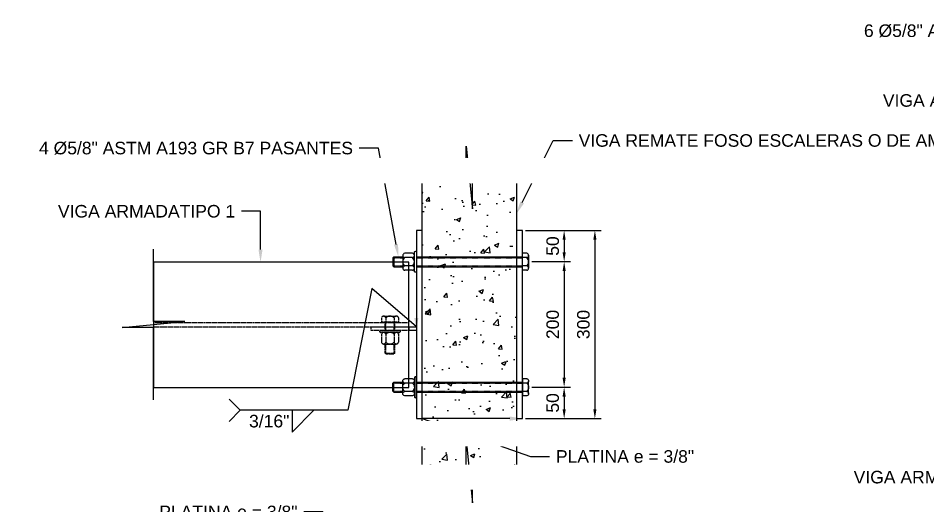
# Model space of a CAD drawing. Header units: millimetres. Extents: x -241278 to 318497, y -110515 to 29234.
# Drawn here: x -29322 to -27872, y -42114 to -41336 of the extents above; entities that cross this region are included whole.
import ezdxf
from ezdxf import colors
from ezdxf.entities.mleader import LeaderData, LeaderLine
from ezdxf.enums import TextEntityAlignment as Align
from ezdxf.math import Vec2, Vec3

# ---------------------------------------------------------------- set-up
doc = ezdxf.new("R2010")
doc.units = ezdxf.units.MM
doc.header["$LTSCALE"] = 0.1
doc.linetypes.add('HIDDEN', pattern=[0.375, 0.25, -0.125])
doc.linetypes.add('HIDDENX2', pattern=[19.05, 12.7, -6.35])
for name, color, linetype in [('EE-OCULTAS', 8, 'HIDDEN'), ('EE-TEXTO 2', 2, 'Continuous'), ('SIM-ARM 580x1-4x200x1-2', 44, 'Continuous'), ('SIM-CONCRETO', 8, 'Continuous'), ('SIM-COTAS', 1, 'Continuous'), ('SIM-OCULTOS', 8, 'HIDDENX2'), ('SIM-PLATINAS', 2, 'Continuous')]:
    doc.layers.add(name, color=color, linetype=linetype)
doc.styles.add('ARIAL EE', font='arial.ttf')
doc.styles.get("Standard").update_dxf_attribs({"font": 'arial.ttf'})
doc.dimstyles.new('EE 1_STANDAR', dxfattribs={"dimtxt": 2, "dimasz": 1.5, "dimexe": 1, "dimexo": 0.5, "dimgap": 0.8, "dimtad": 1, "dimdec": 0, "dimdsep": 46, "dimtxsty": 'Standard', "dimcen": 0.09, "dimclrd": 256, "dimclre": 256, "dimclrt": 2, "dimadec": 0, "dimazin": 0, "dimtfac": 1, "dimtdec": 0, "dimtix": 1, "dimtmove": 0, "dimatfit": 2, "dimfxl": 1, "dimtolj": 1, "dimlwd": -1, "dimlwe": -1, "dimarcsym": 1})

# ---------------------------------------------------------------- blocks, each defined once
blk = doc.blocks.new('*U97')
for p, q in [((-13.5, 175.9), (-13.5, 169)), ((-10.3, 178.9), (10.3, 178.9)), ((-6.6, 175.9), (-6.6, 169)), ((6.6, 175.9), (6.6, 169)), ((13.5, 175.9), (13.5, 169)), ((13.5, 169), (-13.5, 169)), ((-7.9, 0), (-7.9, 169)), ((7.9, 0), (7.9, 169)), ((-13.5, -6.1), (-13.5, -18.6)), ((-6.6, -6.1), (-6.6, -18.6)), ((6.6, -6.1), (6.6, -18.6)), ((13.5, -6.1), (13.5, -18.6)), ((-10.3, -21.6), (10.3, -21.6)), ((-7.9, -36), (-7.9, -21.6)), ((7.9, -36), (7.9, -21.6)), ((-7.9, -36), (7.9, -36)), ((-7.9, -36), (-6.4, -37.5)), ((-6.4, -37.5), (6.4, -37.5)), ((7.9, -36), (6.4, -37.5))]:
    blk.add_line(p, q)
blk.add_lwpolyline([(-16.7, -1.6), (-16.7, -1.5, -0.414214), (-15.2, 0), (15.2, 0, -0.414214), (16.7, -1.5), (16.7, -1.6, -0.414214), (15.2, -3.1), (-15.2, -3.1, -0.414214)], format="xyb", close=True)
for centre, radius, start, end in [((-10.1, 175.5), 3.47, 7.7682, 172.2318), ((0, 170.1), 8.8, 41.2145, 138.7855), ((10.1, 175.5), 3.47, 7.7682, 172.2318), ((-10.1, -6.6), 3.47, 7.7682, 172.2318), ((0, -11.9), 8.8, 41.2145, 138.7855), ((10.1, -6.6), 3.47, 7.7682, 172.2318), ((-10.1, -18.1), 3.47, 187.7682, 352.2318), ((0, -12.8), 8.8, 221.2145, 318.7855), ((10.1, -18.1), 3.47, 187.7682, 352.2318)]:
    blk.add_arc(centre, radius, start, end)
at = {"layer": 'EE-OCULTAS'}
for p, q in [((-6.4, 0), (-6.4, 169)), ((6.4, 0), (6.4, 169)), ((-6.4, -37.5), (-6.4, -21.6)), ((6.4, -37.5), (6.4, -21.8))]:
    blk.add_line(p, q, dxfattribs=at)
blk = doc.blocks.new('*U98')
for p, q in [((-13.5, 19.9), (-13.5, 13)), ((-10.3, 22.9), (10.3, 22.9)), ((-6.6, 19.9), (-6.6, 13)), ((6.6, 19.9), (6.6, 13)), ((13.5, 19.9), (13.5, 13)), ((13.5, 13), (-13.5, 13)), ((-7.9, 0), (-7.9, 13)), ((7.9, 0), (7.9, 13)), ((-13.5, -6.1), (-13.5, -18.6)), ((-6.6, -6.1), (-6.6, -18.6)), ((6.6, -6.1), (6.6, -18.6)), ((13.5, -6.1), (13.5, -18.6)), ((-10.3, -21.6), (10.3, -21.6)), ((-7.9, -36), (-7.9, -21.6)), ((7.9, -36), (7.9, -21.6)), ((-7.9, -36), (7.9, -36)), ((-7.9, -36), (-6.4, -37.5)), ((-6.4, -37.5), (6.4, -37.5)), ((7.9, -36), (6.4, -37.5))]:
    blk.add_line(p, q)
blk.add_lwpolyline([(-16.7, -1.6), (-16.7, -1.5, -0.414214), (-15.2, 0), (15.2, 0, -0.414214), (16.7, -1.5), (16.7, -1.6, -0.414214), (15.2, -3.1), (-15.2, -3.1, -0.414214)], format="xyb", close=True)
for centre, radius, start, end in [((-10.1, 19.5), 3.47, 7.7682, 172.2318), ((0, 14.1), 8.8, 41.2145, 138.7855), ((10.1, 19.5), 3.47, 7.7682, 172.2318), ((-10.1, -6.6), 3.47, 7.7682, 172.2318), ((0, -11.9), 8.8, 41.2145, 138.7855), ((10.1, -6.6), 3.47, 7.7682, 172.2318), ((-10.1, -18.1), 3.47, 187.7682, 352.2318), ((0, -12.8), 8.8, 221.2145, 318.7855), ((10.1, -18.1), 3.47, 187.7682, 352.2318)]:
    blk.add_arc(centre, radius, start, end)
at = {"layer": 'EE-OCULTAS'}
for p, q in [((-6.4, 0), (-6.4, 13)), ((6.4, 0), (6.4, 13)), ((-6.4, -37.5), (-6.4, -21.6)), ((6.4, -37.5), (6.4, -21.8))]:
    blk.add_line(p, q, dxfattribs=at)
blk = doc.blocks.new('*D147')
at = {"layer": 'SIM-COTAS', "transparency": 16777216}
for p, q in [((-28513.5, -41674.6), (-28392.9, -41674.6)), ((-28402.9, -41689.6), (-28402.9, -41959.6)), ((-28513.5, -41974.6), (-28392.9, -41974.6))]:
    blk.add_line(p, q, dxfattribs=at)
for points in [[(-28405.4, -41689.6), (-28400.4, -41689.6), (-28402.9, -41674.6)], [(-28405.4, -41959.6), (-28400.4, -41959.6), (-28402.9, -41974.6)]]:
    blk.add_solid(points, dxfattribs=at)
at = {"layer": 'SIM-COTAS', "color": 2, "transparency": 16777216, "insert": (-28421.2, -41824.6), "char_height": 20, "attachment_point": 5, "rotation": 90}
blk.add_mtext('\\A1;300', dxfattribs=at)
blk = doc.blocks.new('*D148')
at = {"layer": 'SIM-COTAS', "transparency": 16777216}
for p, q in [((-28513.5, -41674.6), (-28441.9, -41674.6)), ((-28451.9, -41689.6), (-28451.9, -41709.4)), ((-28503.6, -41724.4), (-28441.9, -41724.4))]:
    blk.add_line(p, q, dxfattribs=at)
for points in [[(-28454.4, -41689.6), (-28449.4, -41689.6), (-28451.9, -41674.6)], [(-28454.4, -41709.4), (-28449.4, -41709.4), (-28451.9, -41724.4)]]:
    blk.add_solid(points, dxfattribs=at)
at = {"layer": 'SIM-COTAS', "color": 2, "transparency": 16777216, "insert": (-28470.1, -41699.5), "char_height": 20, "attachment_point": 5, "rotation": 90}
blk.add_mtext('\\A1;50', dxfattribs=at)
blk = doc.blocks.new('*D149')
at = {"layer": 'SIM-COTAS', "transparency": 16777216}
for p, q in [((-28503.6, -41724.4), (-28441.9, -41724.4)), ((-28451.9, -41739.4), (-28451.9, -41909.6)), ((-28503.6, -41924.6), (-28441.9, -41924.6))]:
    blk.add_line(p, q, dxfattribs=at)
for points in [[(-28454.4, -41739.4), (-28449.4, -41739.4), (-28451.9, -41724.4)], [(-28454.4, -41909.6), (-28449.4, -41909.6), (-28451.9, -41924.6)]]:
    blk.add_solid(points, dxfattribs=at)
at = {"layer": 'SIM-COTAS', "color": 2, "transparency": 16777216, "insert": (-28470.1, -41824.5), "char_height": 20, "attachment_point": 5, "rotation": 90}
blk.add_mtext('\\A1;200', dxfattribs=at)
blk = doc.blocks.new('*D150')
at = {"layer": 'SIM-COTAS', "transparency": 16777216}
for p, q in [((-28503.6, -41924.6), (-28441.9, -41924.6)), ((-28451.9, -41939.6), (-28451.9, -41959.6)), ((-28513.5, -41974.6), (-28441.9, -41974.6))]:
    blk.add_line(p, q, dxfattribs=at)
for points in [[(-28454.4, -41939.6), (-28449.4, -41939.6), (-28451.9, -41924.6)], [(-28454.4, -41959.6), (-28449.4, -41959.6), (-28451.9, -41974.6)]]:
    blk.add_solid(points, dxfattribs=at)
at = {"layer": 'SIM-COTAS', "color": 2, "transparency": 16777216, "insert": (-28470.1, -41949.6), "char_height": 20, "attachment_point": 5, "rotation": 90}
blk.add_mtext('\\A1;50', dxfattribs=at)
blk = doc.blocks.new('AWS-FILL-DER')
at = {"transparency": 16777216}
for p, q in [((-19.75, 0), (-21.53, 1.78)), ((-11.5, -3.5), (-8, 0)), ((-19.75, 0), (-21.53, -1.78)), ((-8, 0), (-19.75, 0)), ((-11.5, 0), (-11.5, -3.5))]:
    blk.add_line(p, q, dxfattribs=at)
at = {"layer": 'EE-TEXTO 2', "color": 2, "transparency": 16777216, "style": 'ARIAL EE'}
for tag, flags, p in [('OBSERVACION', 4, (-21.91, -1.07)), ('VALOR_SOLDADURA', 12, (-11.92, -2.73))]:
    blk.add_attdef(tag, text='', height=2, dxfattribs=dict(at, flags=flags)).set_placement(p, align=Align.RIGHT)
at = {"layer": 'EE-TEXTO 2', "color": 2, "transparency": 16777216, "style": 'ARIAL EE', "flags": 12}
blk.add_attdef('DE-TANTO-CADA-TANTO', (-7.66, -2.68), '', height=2, dxfattribs=at)

msp = doc.modelspace()

# ---------------------------------------------------------------- hatches: boundary and pattern name
at = {"layer": 'SIM-CONCRETO'}
h = msp.add_hatch(dxfattribs=at)
h.set_pattern_fill('AR-CONC', color=256, scale=0.4)
h.paths.add_polyline_path([(-28678, -41590.3), (-28528, -41590.3), (-28528, -42058.9), (-28678, -42058.9)])

# ---------------------------------------------------------------- linework, layer by layer
msp.add_lwpolyline([(-28678, -41590.3), (-28528, -41590.3), (-28528, -42058.9), (-28678, -42058.9)], close=True, dxfattribs=at)
at = {"layer": 'SIM-COTAS'}
for points in [[(-28723, -41590.3), (-28608, -41590.3), (-28608, -41540.3), (-28598, -41640.3), (-28598, -41590.3), (-28483, -41590.3)], [(-29106.7, -41944.6), (-29106.7, -41829.6), (-29156.7, -41829.6), (-29056.7, -41819.6), (-29106.7, -41819.6), (-29106.7, -41704.6)], [(-28723, -42058.9), (-28608, -42058.9), (-28608, -42008.9), (-28598, -42108.9), (-28598, -42058.9), (-28483, -42058.9)]]:
    msp.add_lwpolyline(points, dxfattribs=at)
at = {"layer": 'SIM-OCULTOS'}
for points in [[(-29106.7, -41822.1), (-29106.7, -41828.1), (-28699.5, -41828.1), (-28699.5, -41822.1)], [(-28699.5, -41828.1), (-28699.5, -41834.1), (-28759.5, -41834.1), (-28759.5, -41828.1)]]:
    msp.add_lwpolyline(points, close=True, dxfattribs=at)
at = {"layer": 'SIM-PLATINAS'}
for points in [[(-28687.5, -41674.6), (-28687.5, -41974.6), (-28678, -41974.6), (-28678, -41674.6)], [(-28528, -41674.6), (-28528, -41974.6), (-28518.5, -41974.6), (-28518.5, -41674.6)], [(-28699.5, -41828.1), (-28687.5, -41828.1), (-28687.5, -41834.1), (-28699.5, -41834.1)]]:
    msp.add_lwpolyline(points, close=True, dxfattribs=at)

# ---------------------------------------------------------------- block references
at = {"rotation": 270}
msp.add_blockref('*U97', (-28687.5, -41724.6), dxfattribs=at)
at = {"xscale": -1, "rotation": 270}
msp.add_blockref('*U97', (-28687.5, -41924.6), dxfattribs=at)
at = {"layer": 'SIM-OCULTOS'}
msp.add_blockref('*U98', (-28729.5, -41834.1), dxfattribs=at)

# ---------------------------------------------------------------- dimensions: what is measured, and where the dimension line sits
at = {"layer": 'SIM-COTAS'}
for base, p1, p2, picture, middle in [((-28402.9, -41974.6), (-28518.5, -41674.6), (-28518.5, -41974.6), '*D147', (-28421.2, -41824.6)), ((-28451.9, -41724.4), (-28518.5, -41674.6), (-28508.6, -41724.4), '*D148', (-28470.1, -41699.5)), ((-28451.9, -41924.6), (-28508.6, -41724.4), (-28508.6, -41924.6), '*D149', (-28470.1, -41824.5)), ((-28451.9, -41974.6), (-28508.6, -41924.6), (-28518.5, -41974.6), '*D150', (-28470.1, -41949.6))]:
    dim = msp.add_linear_dim(base=base, p1=p1, p2=p2, angle=90, dimstyle='EE 1_STANDAR', dxfattribs=at)
    dim.commit()
    dim.dimension.update_dxf_attribs({"geometry": picture, "text_midpoint": middle})

# ---------------------------------------------------------------- leaders
ml = msp.add_multileader_block('Standard', dxfattribs=at)
ml.set_content('AWS-FILL-DER', color=256, scale=10)
ml.set_attribute('DE-TANTO-CADA-TANTO', '', width=0)
ml.set_attribute('VALOR_SOLDADURA', '3/16"', width=0)
ml.set_attribute('OBSERVACION', '', width=0)
ml.set_leader_properties(color=256)
ml.build(insert=Vec2(0, 0))
ml.multileader.update_dxf_attribs({"arrow_head_size": 20, "scale": 10, "block_connection_type": 1})
ctx = ml.context
ctx.base_point, ctx.scale, ctx.char_height, ctx.arrow_head_size, ctx.landing_gap_size, ctx.plane_origin = Vec3(-28968.2, -41961.3), 10, 40, 20, 20, Vec3(-29099.2, -42769.6)
ctx.attachment_type = 1
notes = []
notes.append((ctx, [(0, (1, 1, 0), (-28796.8, -41961.3), (-1, 0), 53.9, [(1, [(-28687.5, -41834.1), (-28687.5, -41828.1), (-28758.4, -41767.2)], 0, [])])]))
ctx.block.insert = Vec3(-28770.7, -41961.3)
at = {"layer": 'SIM-COTAS', "linetype": 'Continuous'}
ml = msp.add_multileader_mtext('Standard', dxfattribs=at)
ml.set_content('\\A1;{\\C2;PLATINA e = 3/8"}', color=256)
ml.set_leader_properties()
ml.build(insert=Vec2(0, 0))
ml.multileader.update_dxf_attribs({"dogleg_length": 0.0025, "arrow_head_size": 20, "scale": 10})
ctx = ml.context
ctx.base_point, ctx.scale, ctx.char_height, ctx.arrow_head_size, ctx.landing_gap_size, ctx.plane_origin = Vec3(-29001.4, -42123.5), 10, 20, 20, 10, Vec3(-58330.4, -35832.5)
ctx.text_align_type = 2
notes.append((ctx, [(1, (1, 1, 0), (-28836.7, -42123.5), (-1, 0), 30.4, [(0, [(-28759.5, -42345.8)], 0, [])])]))
ctx.mtext.insert, ctx.mtext.width, ctx.mtext.defined_height, ctx.mtext.alignment, ctx.mtext.flow_direction = Vec3(-28877, -42113.4), 113.807, 56.3, 3, 5
ctx.mtext.has_bg_fill, ctx.mtext.bg_color, ctx.mtext.bg_scale_factor, ctx.mtext.bg_transparency, ctx.mtext.use_window_bg_color = 1, -1027028792, 1.5, 0, 1
for ctx, leaders in notes:
    for number, flags, end, landing, length, lines in leaders:
        leader = LeaderData()
        leader.index, (leader.has_last_leader_line, leader.has_dogleg_vector, leader.attachment_direction) = number, flags
        leader.last_leader_point, leader.dogleg_vector, leader.dogleg_length = Vec3(end), Vec3(landing), length
        for number, points, colour, breaks in lines:
            line = LeaderLine()
            line.index, line.vertices, line.color, line.breaks = number, Vec3.list(points), colors.encode_raw_color(colour), breaks
            leader.lines.append(line)
        ctx.leaders.append(leader)

# ---------------------------------------------------------------- next in the draw order: leaders
ml = msp.add_multileader_mtext('Standard', dxfattribs=at)
ml.set_content('{\\C2;VIGA REMATE FOSO ESCALERAS O DE AMARRE A NIVEL DE LOSA }', color=256)
ml.set_leader_properties()
ml.build(insert=Vec2(0, 0))
ml.multileader.update_dxf_attribs({"dogleg_length": 0.0025, "arrow_head_size": 20, "scale": 10})
ctx = ml.context
ctx.base_point, ctx.scale, ctx.char_height, ctx.arrow_head_size, ctx.landing_gap_size, ctx.plane_origin = Vec3(-28438.8, -41531.4), 10, 20, 20, 10, Vec3(-58173, -35231.5)
notes = []
notes.append((ctx, [(0, (1, 1, 0), (-28469.2, -41531.4), (1, 0), 30.4, [(0, [(-28528, -41648.1)], 0, [])])]))
ctx.mtext.insert, ctx.mtext.width, ctx.mtext.defined_height, ctx.mtext.flow_direction = Vec3(-28428.8, -41521.2), 259.868, 84.6, 5
ctx.mtext.has_bg_fill, ctx.mtext.bg_color, ctx.mtext.bg_scale_factor, ctx.mtext.bg_transparency, ctx.mtext.use_window_bg_color = 1, -1027028792, 1.5, 0, 1
ml = msp.add_multileader_mtext('Standard', dxfattribs=at)
ml.set_content('\\A1;{\\C2;VIGA ARMADATIPO 1}', color=256)
ml.set_leader_properties()
ml.build(insert=Vec2(0, 0))
ml.multileader.update_dxf_attribs({"dogleg_length": 0.0025, "arrow_head_size": 20, "scale": 10})
ctx = ml.context
ctx.base_point, ctx.scale, ctx.char_height, ctx.arrow_head_size, ctx.landing_gap_size, ctx.plane_origin = Vec3(-29169.8, -41644), 10, 20, 20, 10, Vec3(-58462.4, -35287.1)
ctx.text_align_type = 2
notes.append((ctx, [(1, (1, 1, 0), (-28935.9, -41644), (-1, 0), 30.4, [(0, [(-28935.9, -41725.1)], 0, [])])]))
ctx.mtext.insert, ctx.mtext.width, ctx.mtext.defined_height, ctx.mtext.alignment, ctx.mtext.flow_direction = Vec3(-28976.3, -41634), 195.489, 84.6, 3, 5
ctx.mtext.has_bg_fill, ctx.mtext.bg_color, ctx.mtext.bg_scale_factor, ctx.mtext.bg_transparency, ctx.mtext.use_window_bg_color = 1, -1027028792, 1.5, 0, 1
ml = msp.add_multileader_mtext('Standard', dxfattribs=at)
ml.set_content('\\A1;{\\C2;PLATINA e = 3/8"}', color=256)
ml.set_leader_properties()
ml.build(insert=Vec2(0, 0))
ml.multileader.update_dxf_attribs({"dogleg_length": 0.0025, "arrow_head_size": 20, "scale": 10})
ctx = ml.context
ctx.base_point, ctx.scale, ctx.char_height, ctx.arrow_head_size, ctx.landing_gap_size, ctx.plane_origin = Vec3(-28475.1, -42035.1), 10, 20, 20, 10, Vec3(-58094.2, -35608.8)
notes.append((ctx, [(0, (1, 1, 0), (-28505.5, -42035.1), (1, 0), 30.4, [(1, [(-28518.5, -41974.6), (-28678, -41974.6)], 0, [])])]))
ctx.mtext.insert, ctx.mtext.width, ctx.mtext.defined_height, ctx.mtext.flow_direction = Vec3(-28465.1, -42024.9), 94.269, 56.3, 5
ctx.mtext.has_bg_fill, ctx.mtext.bg_color, ctx.mtext.bg_scale_factor, ctx.mtext.bg_transparency, ctx.mtext.use_window_bg_color = 1, -1027028792, 1.5, 0, 1
for ctx, leaders in notes:
    for number, flags, end, landing, length, lines in leaders:
        leader = LeaderData()
        leader.index, (leader.has_last_leader_line, leader.has_dogleg_vector, leader.attachment_direction) = number, flags
        leader.last_leader_point, leader.dogleg_vector, leader.dogleg_length = Vec3(end), Vec3(landing), length
        for number, points, colour, breaks in lines:
            line = LeaderLine()
            line.index, line.vertices, line.color, line.breaks = number, Vec3.list(points), colors.encode_raw_color(colour), breaks
            leader.lines.append(line)
        ctx.leaders.append(leader)

# ---------------------------------------------------------------- next in the draw order: linework, layer by layer
at = {"layer": 'SIM-ARM 580x1-4x200x1-2'}
msp.add_lwpolyline([(-29106.7, -41725.1), (-29106.7, -41925.1), (-28699.5, -41925.1), (-28699.5, -41725.1)], close=True, dxfattribs=at)

# ---------------------------------------------------------------- next in the draw order: leaders
at = {"layer": 'SIM-COTAS', "linetype": 'Continuous'}
ml = msp.add_multileader_mtext('Standard', dxfattribs=at)
ml.set_content('{\\C2;4 %%C5/8" ASTM A193 GR B7 PASANTES}', color=256)
ml.set_leader_properties()
ml.build(insert=Vec2(0, 0))
ml.multileader.update_dxf_attribs({"dogleg_length": 0.0025, "arrow_head_size": 20, "scale": 10})
ctx = ml.context
ctx.base_point, ctx.scale, ctx.char_height, ctx.arrow_head_size, ctx.landing_gap_size, ctx.plane_origin = Vec3(-28975.2, -41543.5), 10, 20, 20, 10, Vec3(-58251.4, -35291.5)
ctx.text_align_type = 2
notes = []
notes.append((ctx, [(1, (1, 1, 0), (-28748.1, -41543.5), (-1, 0), 30.4, [(0, [(-28716.2, -41716.6)], 0, [])])]))
ctx.mtext.insert, ctx.mtext.width, ctx.mtext.defined_height, ctx.mtext.alignment, ctx.mtext.flow_direction = Vec3(-28788.5, -41533.3), 180.304, 84.6, 3, 5
ctx.mtext.has_bg_fill, ctx.mtext.bg_color, ctx.mtext.bg_scale_factor, ctx.mtext.bg_transparency, ctx.mtext.use_window_bg_color = 1, -1027028792, 1.5, 0, 1
ml = msp.add_multileader_mtext('Standard', dxfattribs=at)
ml.set_content('\\A1;{\\C2;PLATINA e = 3/8"}', color=256)
ml.set_leader_properties()
ml.build(insert=Vec2(0, 0))
ml.multileader.update_dxf_attribs({"dogleg_length": 0.0025, "arrow_head_size": 20, "scale": 10})
ctx = ml.context
ctx.base_point, ctx.scale, ctx.char_height, ctx.arrow_head_size, ctx.landing_gap_size, ctx.plane_origin = Vec3(-27696.3, -41998.7), 10, 20, 20, 10, Vec3(-57025.4, -35707.6)
ctx.text_align_type = 2
notes.append((ctx, [(1, (1, 1, 0), (-27531.6, -41998.7), (-1, 0), 30.4, [(0, [(-27454.4, -42221)], 0, [])])]))
ctx.mtext.insert, ctx.mtext.width, ctx.mtext.defined_height, ctx.mtext.alignment, ctx.mtext.flow_direction = Vec3(-27572, -41988.6), 113.807, 56.3, 3, 5
ctx.mtext.has_bg_fill, ctx.mtext.bg_color, ctx.mtext.bg_scale_factor, ctx.mtext.bg_transparency, ctx.mtext.use_window_bg_color = 1, -1027028792, 1.5, 0, 1
for ctx, leaders in notes:
    for number, flags, end, landing, length, lines in leaders:
        leader = LeaderData()
        leader.index, (leader.has_last_leader_line, leader.has_dogleg_vector, leader.attachment_direction) = number, flags
        leader.last_leader_point, leader.dogleg_vector, leader.dogleg_length = Vec3(end), Vec3(landing), length
        for number, points, colour, breaks in lines:
            line = LeaderLine()
            line.index, line.vertices, line.color, line.breaks = number, Vec3.list(points), colors.encode_raw_color(colour), breaks
            leader.lines.append(line)
        ctx.leaders.append(leader)

# ---------------------------------------------------------------- next in the draw order: leaders
ml = msp.add_multileader_mtext('Standard', dxfattribs=at)
ml.set_content('\\A1;{\\C2;VIGA ARMADATIPO 1}', color=256)
ml.set_leader_properties()
ml.build(insert=Vec2(0, 0))
ml.multileader.update_dxf_attribs({"dogleg_length": 0.0025, "arrow_head_size": 20, "scale": 10})
ctx = ml.context
ctx.base_point, ctx.scale, ctx.char_height, ctx.arrow_head_size, ctx.landing_gap_size, ctx.plane_origin = Vec3(-27854.7, -41467.4), 10, 20, 20, 10, Vec3(-57147.4, -35110.6)
ctx.text_align_type = 2
notes = []
notes.append((ctx, [(1, (1, 1, 0), (-27620.9, -41467.4), (-1, 0), 30.4, [(0, [(-27620.9, -41548.5)], 0, [])])]))
ctx.mtext.insert, ctx.mtext.width, ctx.mtext.defined_height, ctx.mtext.alignment, ctx.mtext.flow_direction = Vec3(-27661.3, -41457.4), 195.489, 84.6, 3, 5
ctx.mtext.has_bg_fill, ctx.mtext.bg_color, ctx.mtext.bg_scale_factor, ctx.mtext.bg_transparency, ctx.mtext.use_window_bg_color = 1, -1027028792, 1.5, 0, 1
ml = msp.add_multileader_mtext('Standard', dxfattribs=at)
ml.set_content('\\A1;{\\C2;VIGA ARMADATIPO 2}', color=256)
ml.set_leader_properties()
ml.build(insert=Vec2(0, 0))
ml.multileader.update_dxf_attribs({"dogleg_length": 0.0025, "arrow_head_size": 20, "scale": 10})
ctx = ml.context
ctx.base_point, ctx.scale, ctx.char_height, ctx.arrow_head_size, ctx.landing_gap_size, ctx.plane_origin = Vec3(-27901.4, -42067.9), 10, 20, 20, 10, Vec3(-57194, -35736.6)
ctx.text_align_type = 2
notes.append((ctx, [(1, (1, 1, 0), (-27667.5, -42067.9), (-1, 0), 30.4, [(0, [(-27667.5, -42174.5)], 0, [])])]))
ctx.mtext.insert, ctx.mtext.width, ctx.mtext.defined_height, ctx.mtext.alignment, ctx.mtext.flow_direction = Vec3(-27707.9, -42057.9), 195.489, 84.6, 3, 5
ctx.mtext.has_bg_fill, ctx.mtext.bg_color, ctx.mtext.bg_scale_factor, ctx.mtext.bg_transparency, ctx.mtext.use_window_bg_color = 1, -1027028792, 1.5, 0, 1
for ctx, leaders in notes:
    for number, flags, end, landing, length, lines in leaders:
        leader = LeaderData()
        leader.index, (leader.has_last_leader_line, leader.has_dogleg_vector, leader.attachment_direction) = number, flags
        leader.last_leader_point, leader.dogleg_vector, leader.dogleg_length = Vec3(end), Vec3(landing), length
        for number, points, colour, breaks in lines:
            line = LeaderLine()
            line.index, line.vertices, line.color, line.breaks = number, Vec3.list(points), colors.encode_raw_color(colour), breaks
            leader.lines.append(line)
        ctx.leaders.append(leader)

# ---------------------------------------------------------------- next in the draw order: leaders
ml = msp.add_multileader_mtext('Standard', dxfattribs=at)
ml.set_content('{\\C2;6 %%C5/8" ASTM A193 GR B7 PASANTES}', color=256)
ml.set_leader_properties()
ml.build(insert=Vec2(0, 0))
ml.multileader.update_dxf_attribs({"dogleg_length": 0.0025, "arrow_head_size": 20, "scale": 10})
ctx = ml.context
ctx.base_point, ctx.scale, ctx.char_height, ctx.arrow_head_size, ctx.landing_gap_size, ctx.plane_origin = Vec3(-27659.5, -41356.4), 10, 20, 20, 10, Vec3(-56936.4, -35166.7)
ctx.text_align_type = 2
notes = []
notes.append((ctx, [(1, (1, 1, 0), (-27433.1, -41356.4), (-1, 0), 30.4, [(0, [(-27401.2, -41591.8)], 0, [])])]))
ctx.mtext.insert, ctx.mtext.width, ctx.mtext.defined_height, ctx.mtext.alignment, ctx.mtext.flow_direction = Vec3(-27473.5, -41346.2), 180.304, 84.6, 3, 5
ctx.mtext.has_bg_fill, ctx.mtext.bg_color, ctx.mtext.bg_scale_factor, ctx.mtext.bg_transparency, ctx.mtext.use_window_bg_color = 1, -1027028792, 1.5, 0, 1
for ctx, leaders in notes:
    for number, flags, end, landing, length, lines in leaders:
        leader = LeaderData()
        leader.index, (leader.has_last_leader_line, leader.has_dogleg_vector, leader.attachment_direction) = number, flags
        leader.last_leader_point, leader.dogleg_vector, leader.dogleg_length = Vec3(end), Vec3(landing), length
        for number, points, colour, breaks in lines:
            line = LeaderLine()
            line.index, line.vertices, line.color, line.breaks = number, Vec3.list(points), colors.encode_raw_color(colour), breaks
            leader.lines.append(line)
        ctx.leaders.append(leader)

# ---------------------------------------------------------------- next in the draw order: leaders
ml = msp.add_multileader_mtext('Standard', dxfattribs=at)
ml.set_content('{\\C2;8 %%C5/8" ASTM A193 GR B7 ANCLAR 250mm AL CONCRETO CON HIT RE-500}', color=256)
ml.set_leader_properties()
ml.build(insert=Vec2(0, 0))
ml.multileader.update_dxf_attribs({"dogleg_length": 0.0025, "arrow_head_size": 20, "scale": 10})
ctx = ml.context
ctx.base_point, ctx.scale, ctx.char_height, ctx.arrow_head_size, ctx.landing_gap_size, ctx.plane_origin = Vec3(-30857.9, -41579.5), 10, 20, 20, 10, Vec3(-60616.1, -35806.3)
notes = []
notes.append((ctx, [(0, (1, 1, 0), (-30923.9, -41579.5), (1, 0), 66, [(0, [(-30923.9, -41774.7)], 0, [])])]))
ctx.mtext.insert, ctx.mtext.width, ctx.mtext.defined_height, ctx.mtext.flow_direction = Vec3(-30847.9, -41569.3), 346.265, 85.6, 5
ctx.mtext.has_bg_fill, ctx.mtext.bg_color, ctx.mtext.bg_scale_factor, ctx.mtext.bg_transparency, ctx.mtext.use_window_bg_color = 1, -1027028792, 1.5, 0, 1
for ctx, leaders in notes:
    for number, flags, end, landing, length, lines in leaders:
        leader = LeaderData()
        leader.index, (leader.has_last_leader_line, leader.has_dogleg_vector, leader.attachment_direction) = number, flags
        leader.last_leader_point, leader.dogleg_vector, leader.dogleg_length = Vec3(end), Vec3(landing), length
        for number, points, colour, breaks in lines:
            line = LeaderLine()
            line.index, line.vertices, line.color, line.breaks = number, Vec3.list(points), colors.encode_raw_color(colour), breaks
            leader.lines.append(line)
        ctx.leaders.append(leader)

doc.saveas('drawing.dxf')
